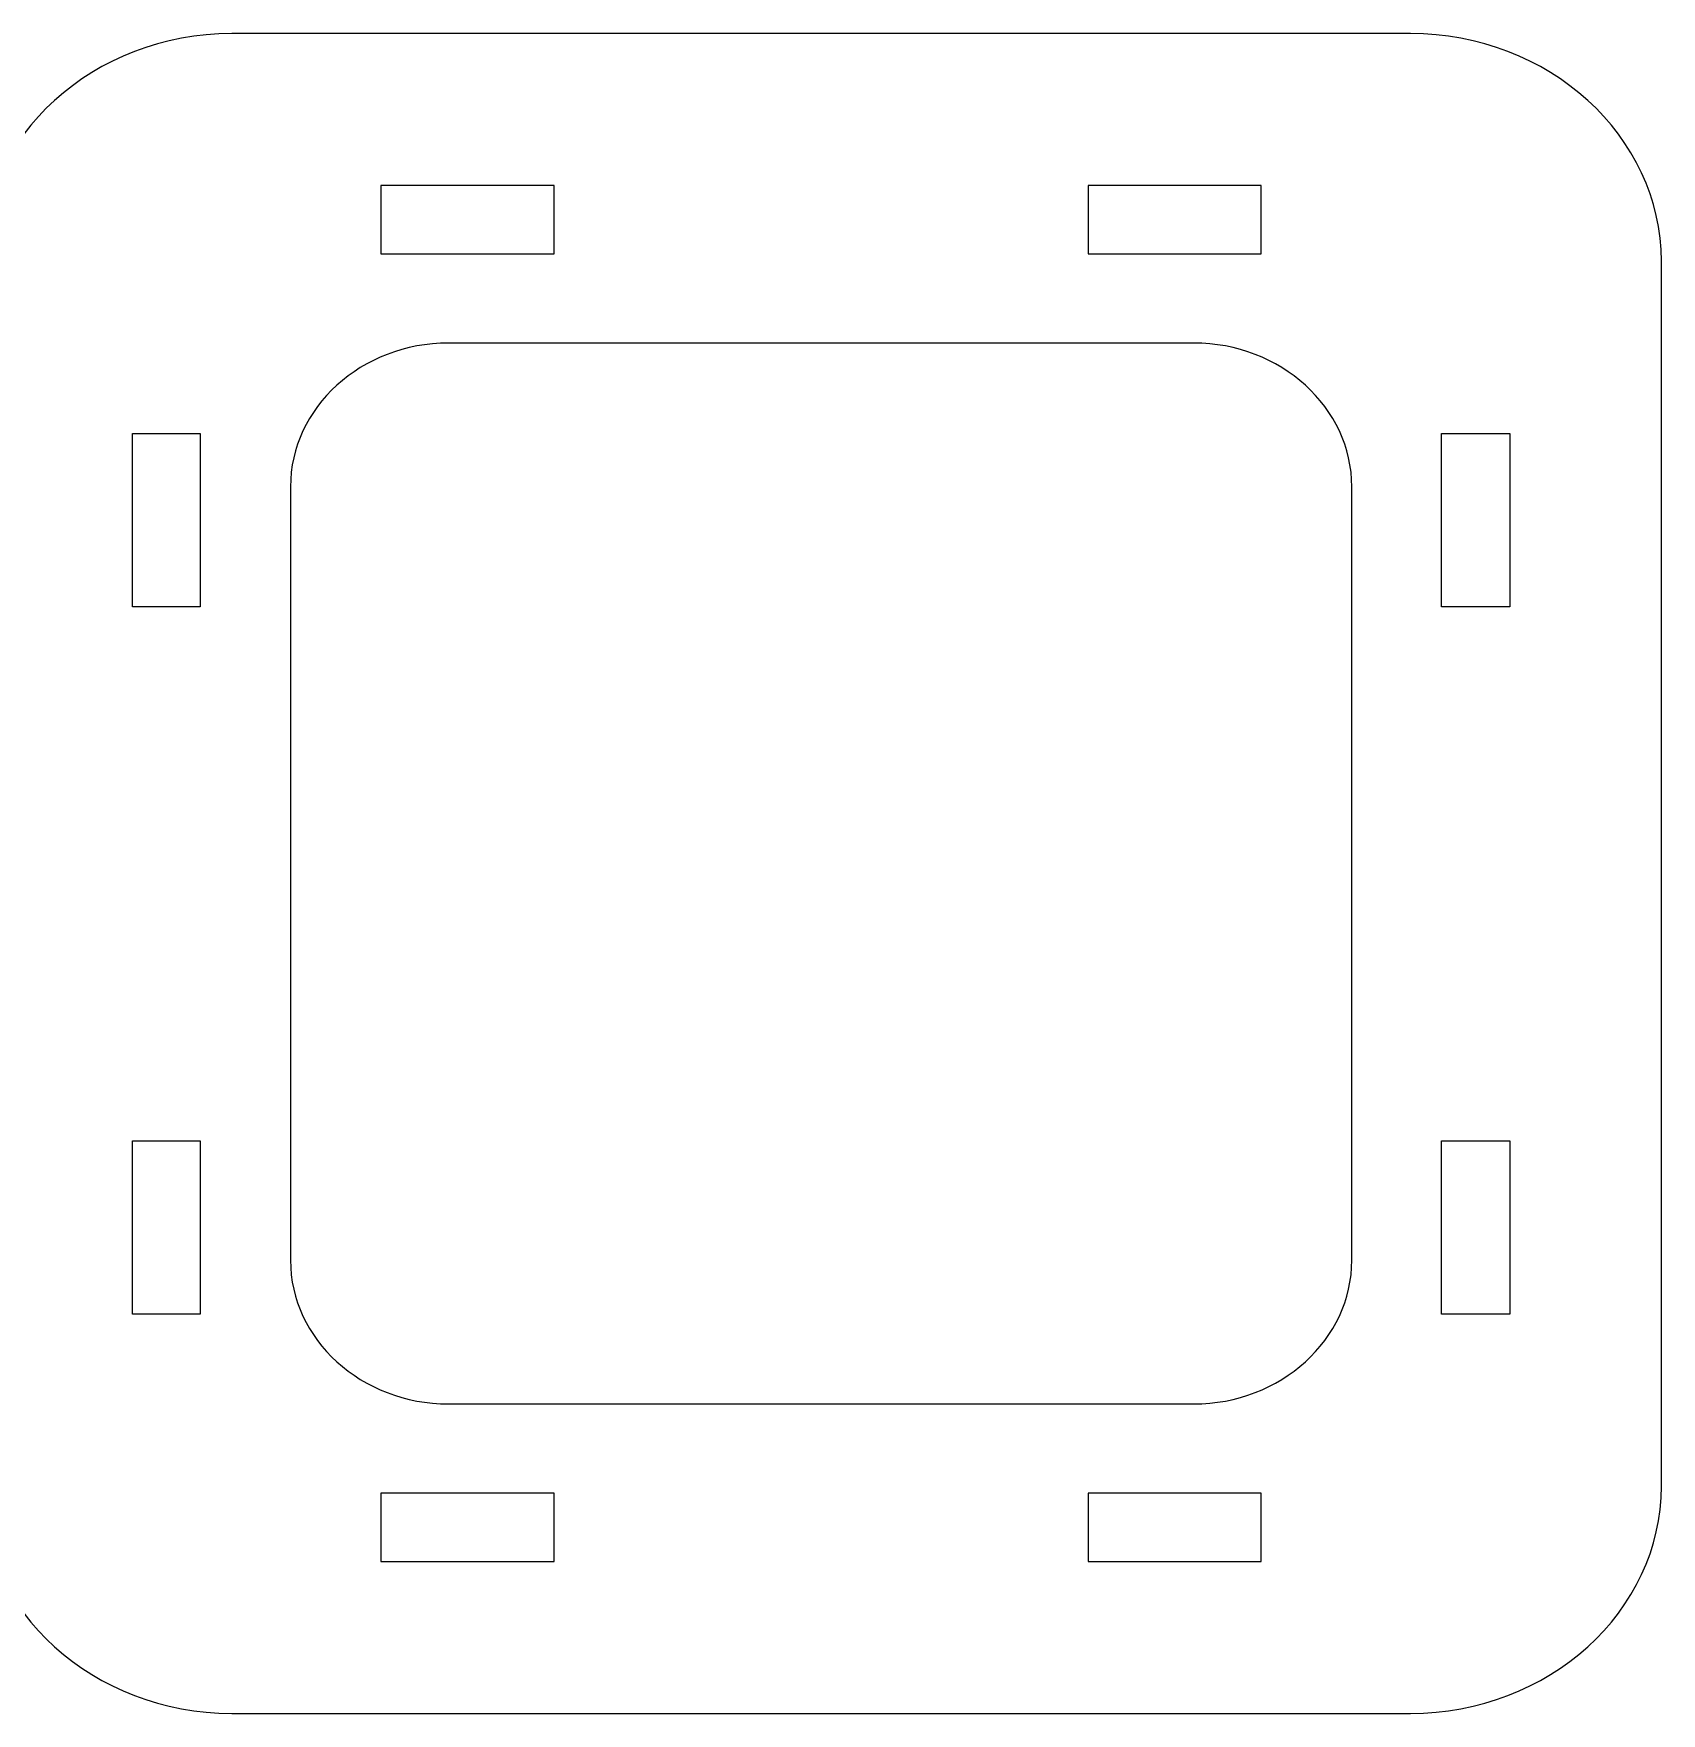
# Model space of a CAD drawing. Extents: x 4 to 307, y 9 to 217.
# Drawn here: x 106.5 to 198.5, y 104.1 to 199.1 of the extents above; entities that cross this region are included whole.
import ezdxf

# ---------------------------------------------------------------- set-up
doc = ezdxf.new("R2010")
doc.units = 0
doc.header["$MEASUREMENT"] = 0
doc.layers.add('EBENE_1', color=7, linetype='CONTINUOUS')

# ---------------------------------------------------------------- blocks, each defined once
blk = doc.blocks.new('BLOCK_8')
at = {"layer": 'EBENE_1'}
for points in [[(126.104, 186.601), (135.909, 186.601), (135.909, 190.462), (126.104, 190.462), (126.104, 186.601)], [(166.084, 186.601), (175.863, 186.601), (175.863, 190.462), (166.084, 190.462), (166.084, 186.601)], [(112.058, 166.637), (112.058, 176.441), (115.893, 176.441), (115.893, 166.637), (112.058, 166.637)], [(186.074, 166.637), (186.074, 176.441), (189.935, 176.441), (189.935, 166.637), (186.074, 166.637)], [(112.058, 126.632), (112.058, 136.436), (115.893, 136.436), (115.893, 126.632), (112.058, 126.632)], [(186.074, 126.632), (186.074, 136.436), (189.935, 136.436), (189.935, 126.632), (186.074, 126.632)], [(126.104, 112.662), (135.909, 112.662), (135.909, 116.523), (126.104, 116.523), (126.104, 112.662)], [(166.084, 112.662), (175.863, 112.662), (175.863, 116.523), (166.084, 116.523), (166.084, 112.662)]]:
    blk.add_lwpolyline(points, dxfattribs=at)

msp = doc.modelspace()

# ---------------------------------------------------------------- linework, layer by layer
at = {"layer": 'EBENE_1'}
for points in [[(117.675, 199.062), (117.675, 199.062), (184.318, 199.062), (184.318, 199.062), (192.111, 199.062), (198.497, 193.279), (198.497, 186.188), (198.497, 186.188), (198.497, 116.911), (198.497, 116.911), (198.497, 109.82), (192.111, 104.062), (184.318, 104.062), (184.318, 104.062), (117.675, 104.062), (117.675, 104.062), (109.882, 104.062), (103.496, 109.82), (103.496, 116.911), (103.496, 116.911), (103.496, 186.188), (103.496, 186.188), (103.496, 193.279), (109.882, 199.062), (117.675, 199.062)], [(129.942, 181.562), (129.942, 181.562), (172.051, 181.562), (172.051, 181.562), (176.981, 181.562), (180.996, 177.906), (180.996, 173.437), (180.996, 173.437), (180.996, 129.687), (180.996, 129.687), (180.996, 125.218), (176.981, 121.562), (172.051, 121.562), (172.051, 121.562), (129.942, 121.562), (129.942, 121.562), (125.012, 121.562), (120.996, 125.218), (120.996, 129.687), (120.996, 129.687), (120.996, 173.437), (120.996, 173.437), (120.996, 177.906), (125.012, 181.562), (129.942, 181.562)]]:
    msp.add_open_spline(points, degree=3, knots=[0, 0, 0, 0, 1, 1, 1, 2, 2, 2, 3, 3, 3, 4, 4, 4, 5, 5, 5, 6, 6, 6, 7, 7, 7, 8, 8, 8, 8], dxfattribs=at)

# ---------------------------------------------------------------- block references
msp.add_blockref('BLOCK_8', (0, 0), dxfattribs=at)

doc.saveas('drawing.dxf')
